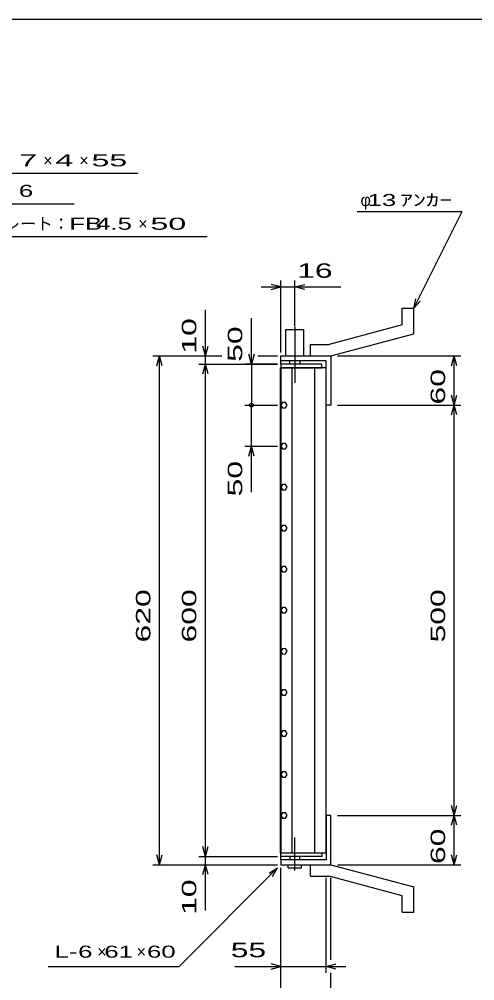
# Model space of a CAD drawing. Units: millimetres, scale not verified. Extents: x -1456 to 1385, y -1026 to 843.
# Drawn here: x -482 to 73, y -329 to 843 of the extents above; entities that cross this region are included whole.
import ezdxf
from ezdxf.enums import TextEntityAlignment as Align

# ---------------------------------------------------------------- set-up
doc = ezdxf.new("R2010")
doc.units = ezdxf.units.MM
doc.header["$LTSCALE"] = 8
doc.linetypes.add('LONG_DASHED_DOTTED', pattern=[15.25, 12, -1.5, 0.25, -1.5])
for name, color, linetype, lineweight in [('0_2', 150, 'Continuous', 25), ('16', 3, 'Continuous', 25), ('19', 6, 'Continuous', 25), ('22', 4, 'Continuous', 25)]:
    doc.layers.add(name, color=color, linetype=linetype, lineweight=lineweight)
doc.styles.add('ベクトル', font='')
doc.styles.get('ベクトル').set_extended_font_data('ベクトル')

msp = doc.modelspace()

# ---------------------------------------------------------------- linework, layer by layer
at = {"layer": '0_2'}
msp.add_line((-1383.2, 842.8), (1384.8, 842.8), dxfattribs=at)
at = {"layer": '16'}
for p, q in [((-113, 422.5), (-163, 422.5)), ((-163, 422.5), (-163, 418)), ((-113, 418), (-113, 422.5)), ((-163.7, -173), (-163.7, 418)), ((-163.7, 418), (-163, 418)), ((-163, 418), (-113, 418)), ((-163, 418), (-163, -173)), ((-108, 418), (-163, 418)), ((-149.5, 418), (-149.5, -173)), ((-121.5, -173), (-121.5, 418)), ((-108, -173), (-108, 418)), ((-161.146, 375.735), (-163, 372.475)), ((-157.396, 375.76), (-161.146, 375.735)), ((-155.5, 372.5), (-157.396, 375.76)), ((-163, 372.475), (-161.104, 369.24)), ((-161.104, 369.24), (-157.354, 369.265)), ((-157.354, 369.265), (-155.5, 372.525)), ((-161.146, 325.735), (-163, 322.475)), ((-163, 322.475), (-161.104, 319.24)), ((-157.396, 325.76), (-161.146, 325.735)), ((-161.104, 319.24), (-157.354, 319.265)), ((-155.5, 322.5), (-157.396, 325.76)), ((-157.354, 319.265), (-155.5, 322.525)), ((-161.146, 275.735), (-163, 272.475)), ((-163, 272.475), (-161.104, 269.24)), ((-157.396, 275.76), (-161.146, 275.735)), ((-155.5, 272.5), (-157.396, 275.76)), ((-157.354, 269.265), (-155.5, 272.525)), ((-161.104, 269.24), (-157.354, 269.265)), ((-161.146, 225.735), (-163, 222.475)), ((-157.396, 225.76), (-161.146, 225.735)), ((-155.5, 222.5), (-157.396, 225.76)), ((-163, 222.475), (-161.104, 219.24)), ((-161.104, 219.24), (-157.354, 219.265)), ((-157.354, 219.265), (-155.5, 222.525)), ((-161.146, 175.735), (-163, 172.475)), ((-163, 172.475), (-161.104, 169.24)), ((-157.396, 175.76), (-161.146, 175.735)), ((-161.104, 169.24), (-157.354, 169.265)), ((-155.5, 172.5), (-157.396, 175.76)), ((-157.354, 169.265), (-155.5, 172.525)), ((-161.146, 125.735), (-163, 122.475)), ((-163, 122.475), (-161.104, 119.24)), ((-157.396, 125.76), (-161.146, 125.735)), ((-161.104, 119.24), (-157.354, 119.265)), ((-155.5, 122.5), (-157.396, 125.76)), ((-157.354, 119.265), (-155.5, 122.525)), ((-161.146, 75.735), (-163, 72.475)), ((-163, 72.475), (-161.104, 69.24)), ((-157.396, 75.76), (-161.146, 75.735)), ((-155.5, 72.5), (-157.396, 75.76)), ((-157.354, 69.265), (-155.5, 72.525)), ((-161.104, 69.24), (-157.354, 69.265)), ((-161.146, 25.735), (-163, 22.475)), ((-157.396, 25.76), (-161.146, 25.735)), ((-155.5, 22.5), (-157.396, 25.76)), ((-163, 22.475), (-161.104, 19.24)), ((-161.104, 19.24), (-157.354, 19.265)), ((-157.354, 19.265), (-155.5, 22.525)), ((-161.146, -24.265), (-163, -27.525)), ((-163, -27.525), (-161.104, -30.76)), ((-157.396, -24.24), (-161.146, -24.265)), ((-161.104, -30.76), (-157.354, -30.735)), ((-155.5, -27.5), (-157.396, -24.24)), ((-157.354, -30.735), (-155.5, -27.475)), ((-161.146, -74.265), (-163, -77.525)), ((-163, -77.525), (-161.104, -80.76)), ((-157.396, -74.24), (-161.146, -74.265)), ((-161.104, -80.76), (-157.354, -80.735)), ((-155.5, -77.5), (-157.396, -74.24)), ((-157.354, -80.735), (-155.5, -77.475)), ((-161.146, -124.265), (-163, -127.525)), ((-163, -127.525), (-161.104, -130.76)), ((-157.396, -124.24), (-161.146, -124.265)), ((-155.5, -127.5), (-157.396, -124.24)), ((-157.354, -130.735), (-155.5, -127.475)), ((-161.104, -130.76), (-157.354, -130.735)), ((-163, -173), (-163.7, -173)), ((-163, -173), (-113, -173)), ((-163, -177.5), (-163, -173)), ((-163, -173), (-108, -173)), ((-113, -173), (-113, -177.5)), ((-113, -177.5), (-163, -177.5))]:
    msp.add_line(p, q, dxfattribs=at)
at = {"layer": '19'}
for p, q in [((-15, 490.5), (-1, 490.5)), ((-15, 470.5), (-15, 490.5)), ((-1, 459.5), (-1, 490.5)), ((-15, 470.5), (-104, 446.5)), ((-157, 432.5), (-157, 464.5)), ((-157, 464.5), (-135, 464.5)), ((-135, 432.5), (-135, 464.5)), ((-102, 432.5), (-1, 459.5)), ((-127, 446.5), (-104, 446.5)), ((-127, 432.5), (-127, 446.5)), ((-163, 422.5), (-163, 432.5)), ((-163, 426.5), (-163, 432.5)), ((-163, 432.5), (-103, 432.5)), ((-108, 426.5), (-163, 426.5)), ((-152, 422.5), (-152, 426.5)), ((-140, 426.5), (-140, 422.5)), ((-127, 432.5), (-102, 432.5)), ((-108, 372.5), (-108, 426.5)), ((-103, 432.5), (-102, 431.5)), ((-102, 431.5), (-102, 372.5)), ((-102, 372.5), (-108, 372.5)), ((-102, -127.5), (-108, -127.5)), ((-108, -127.5), (-108, -181.5)), ((-102, -186.5), (-102, -127.5)), ((-163, -181.5), (-163, -171.5)), ((-163, -181.5), (-163, -187.5)), ((-108, -181.5), (-163, -181.5)), ((-152, -177.5), (-152, -181.5)), ((-140, -181.5), (-140, -177.5)), ((-103, -187.5), (-102, -186.5)), ((-163, -187.5), (-103, -187.5)), ((-154, -191.5), (-154, -187.5)), ((-154, -191.5), (-138, -191.5)), ((-138, -191.5), (-138, -187.5)), ((-127, -187.5), (-102, -187.5)), ((-127, -201.5), (-127, -187.5)), ((-102, -187.5), (-1, -214.5)), ((-127, -201.5), (-104, -201.5)), ((-15, -225.5), (-104, -201.5)), ((-1, -245.5), (-1, -214.5)), ((-15, -245.5), (-15, -225.5)), ((-15, -245.5), (-1, -245.5))]:
    msp.add_line(p, q, dxfattribs=at)
at = {"layer": '19', "linetype": 'LONG_DASHED_DOTTED'}
for p, q in [((-146, 467.5), (-146, 399.5)), ((-146, -194.5), (-146, -154.5))]:
    msp.add_line(p, q, dxfattribs=at)
at = {"layer": '22'}
for p, q in [((-704.9, 655.25), (-336.9, 655.25)), ((-651.275, 618), (-415.275, 618)), ((-70, 608.5), (58, 608.5)), ((-1, 490.5), (58, 608.5)), ((-589, 578), (-253, 578)), ((-187, 516.5), (-163, 516.5)), ((-163, 516.5), (-175, 519.7)), ((-175, 513.3), (-163, 516.5)), ((-163, 436.5), (-163, 524.5)), ((-163, 516.5), (-146, 516.5)), ((-146, 468.504), (-146, 524.5)), ((-146, 516.5), (-134, 519.7)), ((-134, 513.3), (-146, 516.5)), ((-146, 516.5), (-90, 516.5)), ((-1, 490.5), (1.4, 502.18)), ((-1, 490.5), (7, 499.3)), ((-255, 432.5), (-255, 488.5)), ((-199, 422.5), (-199, 478.5)), ((-255, 432.5), (-258.2, 444.5)), ((-255, 432.5), (-251.8, 444.5)), ((-199, 422.5), (-202.2, 434.5)), ((-195.8, 434.5), (-199, 422.5)), ((-319, 432.5), (-235, 432.5)), ((-314.2, 420.5), (-311, 432.5)), ((-307.8, 420.5), (-311, 432.5)), ((-311, -187.5), (-311, 432.5)), ((-263, 432.5), (-235, 432.5)), ((-263, 422.5), (-167, 422.5)), ((-258.2, 410.5), (-255, 422.5)), ((-255, 422.5), (-255, 432.5)), ((-251.8, 410.5), (-255, 422.5)), ((-255, -177.5), (-255, 422.5)), ((-167, 422.5), (-207, 422.5)), ((-199, 422.5), (-199, 372.5)), ((-191, 432.5), (-167, 432.5)), ((-191, 432.5), (-167, 432.5)), ((-94, 432.5), (56.4, 432.5)), ((45.2, 420.5), (48.4, 432.5)), ((51.6, 420.5), (48.4, 432.5)), ((48.4, 372.5), (48.4, 432.5)), ((48.4, 372.5), (45.2, 384.5)), ((48.4, 372.5), (51.6, 384.5)), ((-207, 372.5), (-167, 372.5)), ((-199, 322.5), (-199, 372.5)), ((-94, 372.5), (56.4, 372.5)), ((45.2, 360.5), (48.4, 372.5)), ((51.6, 360.5), (48.4, 372.5)), ((48.4, -127.5), (48.4, 372.5)), ((-207, 322.5), (-167, 322.5)), ((-202.2, 310.5), (-199, 322.5)), ((-195.8, 310.5), (-199, 322.5)), ((-199, 266.5), (-199, 322.5)), ((48.4, -127.5), (45.2, -115.5)), ((48.4, -127.5), (51.6, -115.5)), ((-94, -127.5), (56.4, -127.5)), ((45.2, -139.5), (48.4, -127.5)), ((51.6, -139.5), (48.4, -127.5)), ((48.4, -187.5), (48.4, -127.5)), ((-311, -187.5), (-314.2, -175.5)), ((-311, -187.5), (-307.8, -175.5)), ((-255, -177.5), (-258.2, -165.5)), ((-255, -177.5), (-251.8, -165.5)), ((48.4, -187.5), (45.2, -175.5)), ((48.4, -187.5), (51.6, -175.5)), ((-263, -177.5), (-167, -177.5)), ((-255, -187.5), (-255, -177.5)), ((-319, -187.5), (-167, -187.5)), ((-287, -311.5), (-167, -191.5)), ((-263, -187.5), (-167, -187.5)), ((-258.2, -199.5), (-255, -187.5)), ((-251.8, -199.5), (-255, -187.5)), ((-255, -243.5), (-255, -187.5)), ((-177.4, -197.9), (-167, -191.5)), ((-173.4, -201.9), (-167, -191.5)), ((-163, -319.5), (-163, -191.5)), ((-163, -375.5), (-163, -191.5)), ((-94, -187.5), (56.4, -187.5)), ((-108, -319.5), (-108, -203.696)), ((-102, -303.5), (-102, -203.696)), ((-447, -311.5), (-287, -311.5)), ((-219, -311.5), (-163, -311.5)), ((-163, -311.5), (-175, -308.3)), ((-175, -314.7), (-163, -311.5)), ((-163, -311.5), (-108, -311.5)), ((-108, -311.5), (-96, -308.3)), ((-96, -314.7), (-108, -311.5)), ((-108, -311.5), (-84, -311.5)), ((-102, -375.5), (-102, -319.5))]:
    msp.add_line(p, q, dxfattribs=at)
msp.add_circle((-199, 372.5), 2.4, dxfattribs=at)

# ---------------------------------------------------------------- texts
at = {"layer": '22', "color": 2, "style": 'ベクトル'}
for s, height, width, p in [(' 7 ', 14.66, 2, (-492.9, 670.85)), (' 4 ', 14.66, 2, (-448.9, 670.85)), (' 55 ', 14.66, 2, (-404.9, 670.85)), (' 6', 14.66, 1.6, (-491.274, 633.684)), (' 13 ', 14.66, 1.6, (-66, 622.5)), ('ｱﾝｶｰ', 14.66, 1.6, (-18, 622.5)), ('FB', 14.66, 1.6, (-421, 593.6)), (' 4.5 ', 14.66, 1.6, (-397, 593.6)), (' 50 ', 14.66, 2, (-333, 593.6)), (' 16 ', 17.6, 1.65, (-154, 536.5)), ('L-', 14.66, 1.6, (-439, -293.5)), (' 6 ', 14.66, 1.6, (-419, -293.5)), (' 61 ', 14.66, 1.6, (-387, -293.5)), (' 60 ', 14.66, 1.6, (-335, -293.5)), (' 55 ', 17.6, 1.65, (-235, -291.5))]:
    msp.add_text(s, height=height, dxfattribs=dict(at, width=width)).set_placement(p, align=Align.MIDDLE_LEFT)
for s, p in [('×', (-452.9, 670.85)), ('×', (-408.9, 670.85)), ('φ', (-66, 622.5)), ('エンドプレート：', (-581, 593.6)), ('×', (-337, 593.6)), ('×', (-387, -293.5)), ('×', (-339, -293.5))]:
    msp.add_text(s, height=14.66, dxfattribs=at).set_placement(p, align=Align.MIDDLE_LEFT)
at = {"layer": '22', "color": 2, "style": 'ベクトル', "width": 1.65}
for s, p in [(' 10 ', (-275, 424.5)), (' 50 ', (-219, 414.5)), (' 60 ', (28.4, 362.5)), (' 50 ', (-219, 250.5)), (' 620 ', (-331, 72.5)), (' 600 ', (-275, 72.5)), (' 500 ', (28.4, 72.5)), (' 60 ', (28.4, -197.5)), (' 10 ', (-275, -259.5))]:
    msp.add_text(s, height=17.6, rotation=90, dxfattribs=at).set_placement(p, align=Align.MIDDLE_LEFT)

doc.saveas('drawing.dxf')
